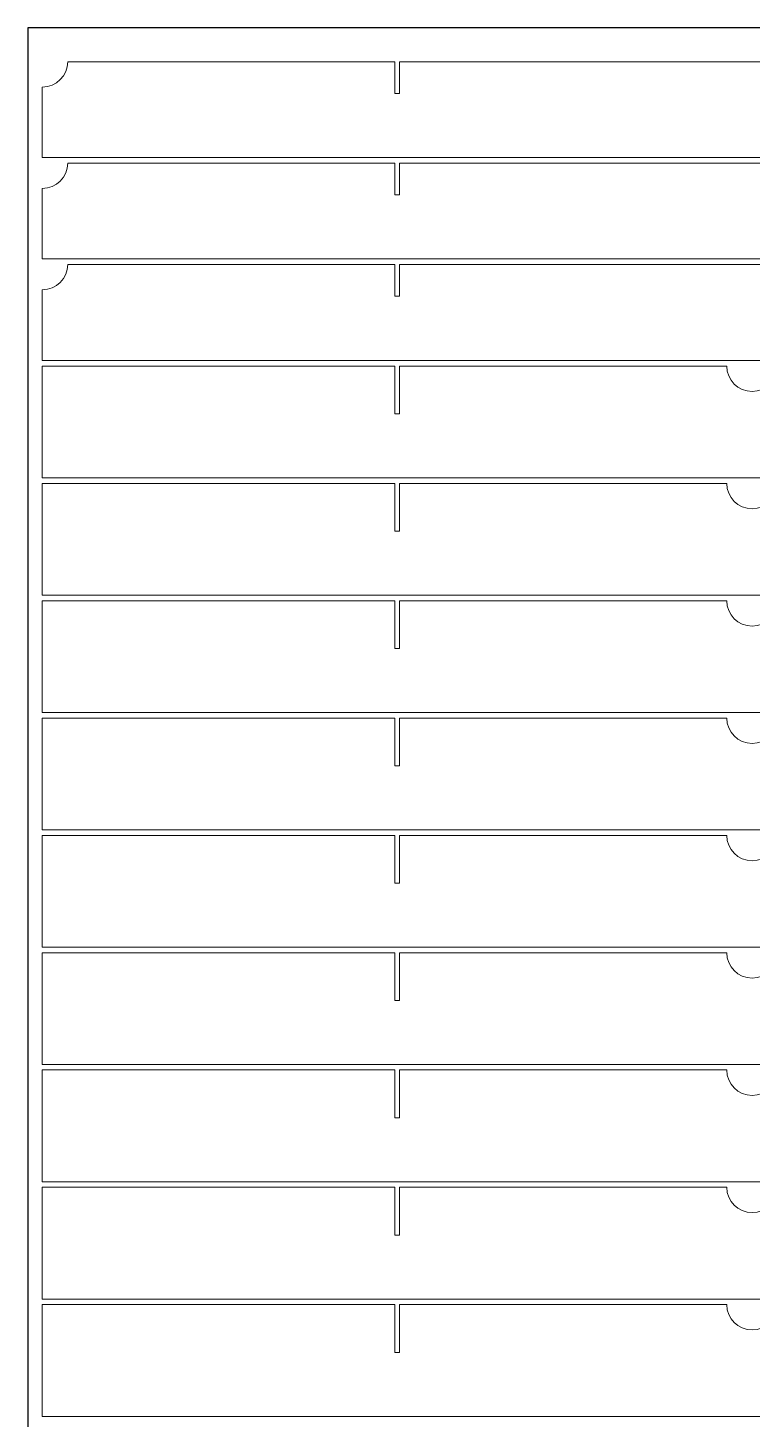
# Model space of a CAD drawing. Header units: inches. Extents: x 142 to 14402, y 211 to 2711.
# Drawn here: x 10102 to 10602, y 1251 to 2211 of the extents above; entities that cross this region are included whole.
import ezdxf

# ---------------------------------------------------------------- set-up
doc = ezdxf.new("R2010")
doc.units = ezdxf.units.IN
doc.header["$MEASUREMENT"] = 0
doc.layers.add('IV_OUTER_PROFILE', color=7, linetype='Continuous', lineweight=5)

msp = doc.modelspace()

# ---------------------------------------------------------------- linework, layer by layer
msp.add_lwpolyline([(10101.69, 211.42), (11101.69, 211.42), (11101.69, 2211.42), (10101.69, 2211.42)], close=True)
at = {"layer": 'IV_OUTER_PROFILE'}
for p, q in [((10129.19, 2188.03), (10355.09, 2188.03)), ((10355.09, 2166.03), (10355.09, 2188.03)), ((10358.29, 2188.03), (10358.29, 2166.03)), ((10358.29, 2188.03), (10845.09, 2188.03)), ((10111.69, 2170.53), (10111.69, 2121.83)), ((10358.29, 2166.03), (10355.09, 2166.03)), ((10111.69, 2121.83), (11091.69, 2121.83)), ((10129.19, 2118.03), (10355.09, 2118.03)), ((10355.09, 2096.03), (10355.09, 2118.03)), ((10358.29, 2118.03), (10358.29, 2096.03)), ((10358.29, 2118.03), (10845.09, 2118.03)), ((10111.69, 2100.53), (10111.69, 2051.83)), ((10358.29, 2096.03), (10355.09, 2096.03)), ((10111.69, 2051.83), (11091.69, 2051.83)), ((10129.19, 2048.03), (10355.09, 2048.03)), ((10355.09, 2026.03), (10355.09, 2048.03)), ((10358.29, 2048.03), (10358.29, 2026.03)), ((10358.29, 2048.03), (10845.09, 2048.03)), ((10111.69, 2030.53), (10111.69, 1981.83)), ((10358.29, 2026.03), (10355.09, 2026.03)), ((10111.69, 1981.83), (11091.69, 1981.83)), ((10111.69, 1977.83), (10355.09, 1977.83)), ((10111.69, 1977.83), (10111.69, 1900.63)), ((10355.09, 1944.83), (10355.09, 1977.83)), ((10358.29, 1977.83), (10358.29, 1944.83)), ((10358.29, 1977.83), (10584.19, 1977.83)), ((10358.29, 1944.83), (10355.09, 1944.83)), ((10111.69, 1900.63), (11091.69, 1900.63)), ((10111.69, 1896.83), (10355.09, 1896.83)), ((10111.69, 1896.83), (10111.69, 1819.63)), ((10355.09, 1863.83), (10355.09, 1896.83)), ((10358.29, 1896.83), (10358.29, 1863.83)), ((10358.29, 1896.83), (10584.19, 1896.83)), ((10358.29, 1863.83), (10355.09, 1863.83)), ((10111.69, 1819.63), (11091.69, 1819.63)), ((10111.69, 1815.83), (10355.09, 1815.83)), ((10111.69, 1815.83), (10111.69, 1738.63)), ((10355.09, 1782.83), (10355.09, 1815.83)), ((10358.29, 1815.83), (10358.29, 1782.83)), ((10358.29, 1815.83), (10584.19, 1815.83)), ((10358.29, 1782.83), (10355.09, 1782.83)), ((10111.69, 1738.63), (11091.69, 1738.63)), ((10111.69, 1734.83), (10355.09, 1734.83)), ((10111.69, 1734.83), (10111.69, 1657.63)), ((10355.09, 1701.83), (10355.09, 1734.83)), ((10358.29, 1734.83), (10358.29, 1701.83)), ((10358.29, 1734.83), (10584.19, 1734.83)), ((10358.29, 1701.83), (10355.09, 1701.83)), ((10111.69, 1657.63), (11091.69, 1657.63)), ((10111.69, 1653.83), (10355.09, 1653.83)), ((10111.69, 1653.83), (10111.69, 1576.63)), ((10355.09, 1620.83), (10355.09, 1653.83)), ((10358.29, 1653.83), (10358.29, 1620.83)), ((10358.29, 1653.83), (10584.19, 1653.83)), ((10358.29, 1620.83), (10355.09, 1620.83)), ((10111.69, 1576.63), (11091.69, 1576.63)), ((10111.69, 1572.83), (10355.09, 1572.83)), ((10111.69, 1572.83), (10111.69, 1495.63)), ((10355.09, 1539.83), (10355.09, 1572.83)), ((10358.29, 1572.83), (10358.29, 1539.83)), ((10358.29, 1572.83), (10584.19, 1572.83)), ((10358.29, 1539.83), (10355.09, 1539.83)), ((10111.69, 1495.63), (11091.69, 1495.63)), ((10111.69, 1491.83), (10355.09, 1491.83)), ((10111.69, 1491.83), (10111.69, 1414.63)), ((10355.09, 1458.83), (10355.09, 1491.83)), ((10358.29, 1491.83), (10358.29, 1458.83)), ((10358.29, 1491.83), (10584.19, 1491.83)), ((10358.29, 1458.83), (10355.09, 1458.83)), ((10111.69, 1414.63), (11091.69, 1414.63)), ((10111.69, 1410.83), (10355.09, 1410.83)), ((10111.69, 1410.83), (10111.69, 1333.63)), ((10355.09, 1377.83), (10355.09, 1410.83)), ((10358.29, 1410.83), (10358.29, 1377.83)), ((10358.29, 1410.83), (10584.19, 1410.83)), ((10358.29, 1377.83), (10355.09, 1377.83)), ((10111.69, 1333.63), (11091.69, 1333.63)), ((10111.69, 1329.83), (10355.09, 1329.83)), ((10111.69, 1329.83), (10111.69, 1252.63)), ((10355.09, 1296.83), (10355.09, 1329.83)), ((10358.29, 1329.83), (10358.29, 1296.83)), ((10358.29, 1329.83), (10584.19, 1329.83)), ((10358.29, 1296.83), (10355.09, 1296.83)), ((10111.69, 1252.63), (11091.69, 1252.63))]:
    msp.add_line(p, q, dxfattribs=at)
for centre, start in [((10111.69, 2188.03), 270), ((10111.69, 2118.03), 270), ((10111.69, 2048.03), 270), ((10601.69, 1977.83), 180), ((10601.69, 1896.83), 180), ((10601.69, 1815.83), 180), ((10601.69, 1734.83), 180), ((10601.69, 1653.83), 180), ((10601.69, 1572.83), 180), ((10601.69, 1491.83), 180), ((10601.69, 1410.83), 180), ((10601.69, 1329.83), 180)]:
    msp.add_arc(centre, 17.5, start, 0, dxfattribs=at)

doc.saveas('drawing.dxf')
